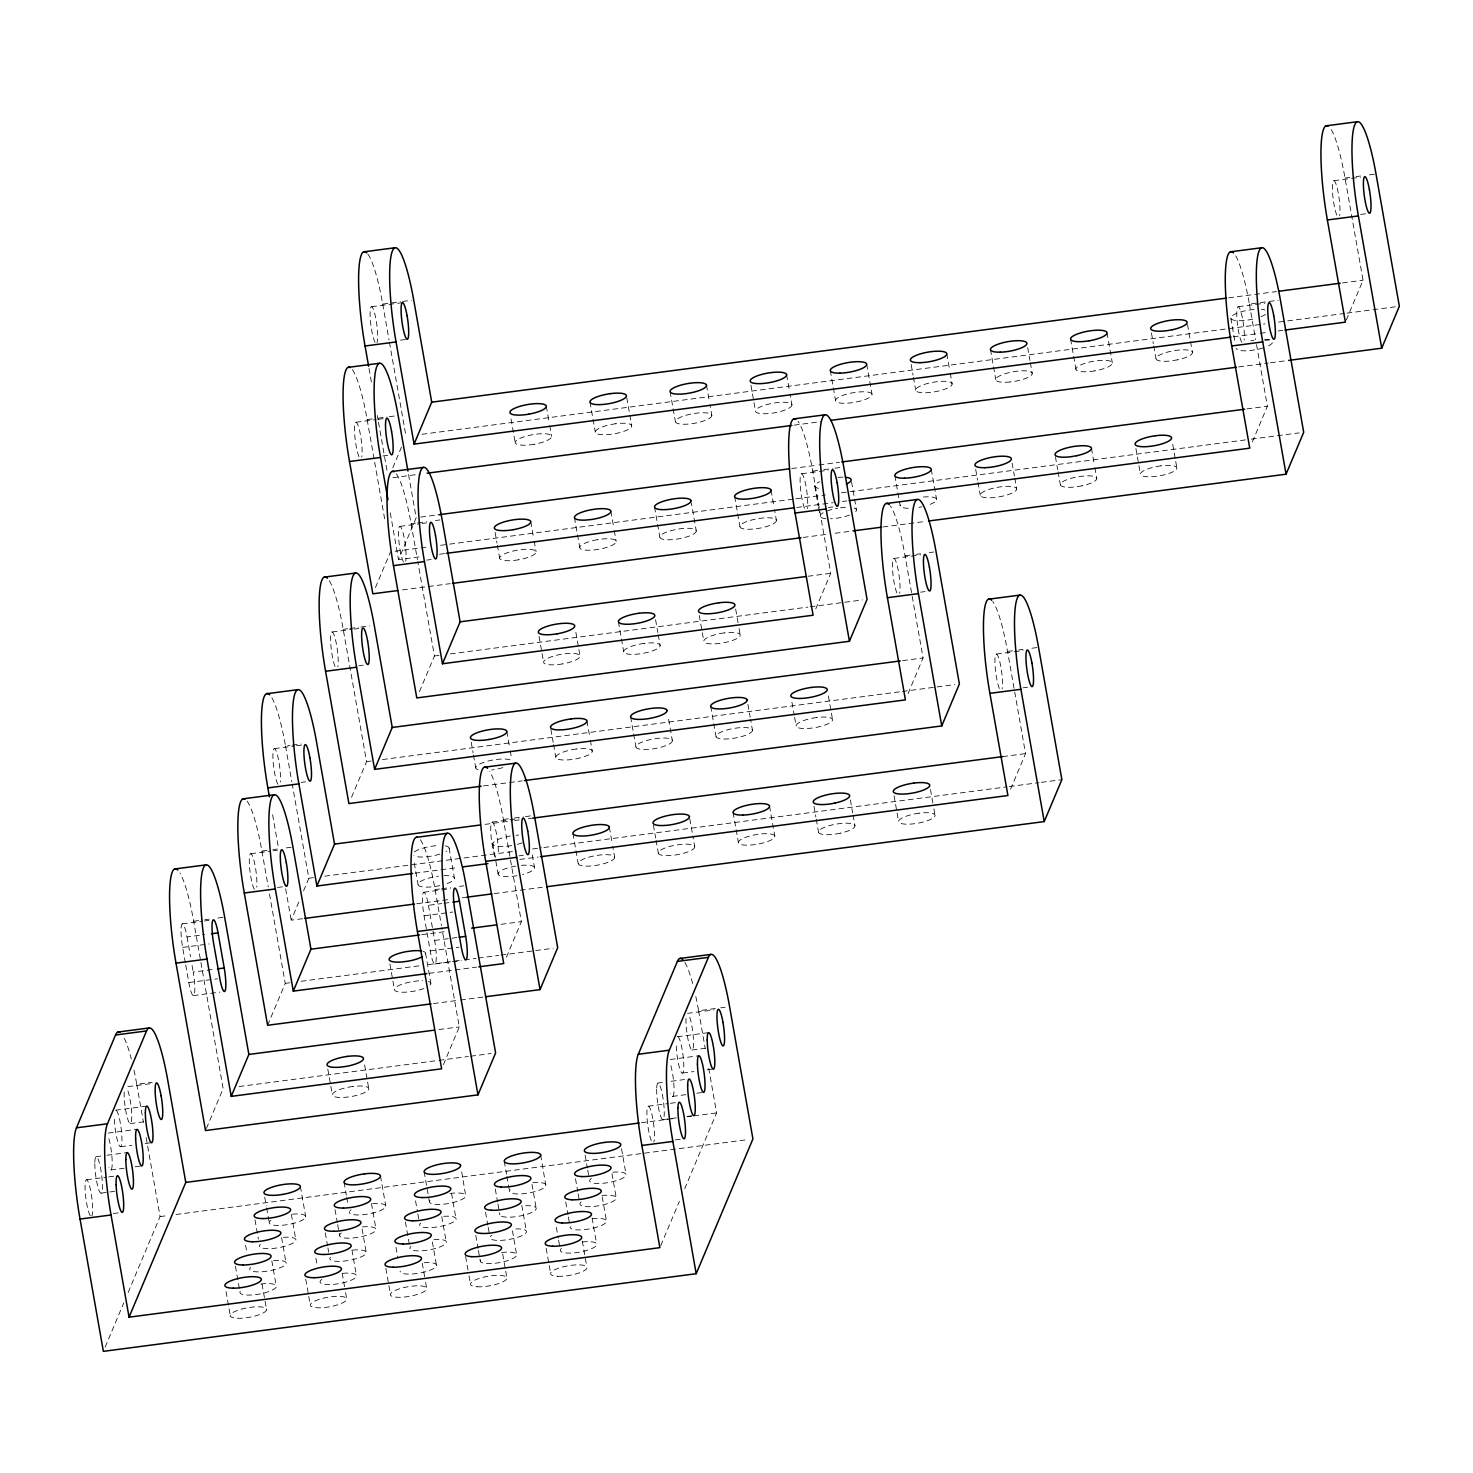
<?xml version="1.0" encoding="UTF-8"?>
<svg xmlns="http://www.w3.org/2000/svg" width="1473" height="1473" viewBox="0 0 1473 1473"><rect width="100%" height="100%" fill="white"/><g stroke="black" fill="none" stroke-linecap="round" stroke-linejoin="round"><path stroke-width="0.75" stroke-dasharray="5 3.75" d="M461.712 1171.919L465.763 1196.352A18.486 4.842 -10 0 1 439.985 1204.454L437.499 1204.472A18.486 4.842 -10 0 1 429.582 1201.103L429.987 1200.513M540.683 1154.961L545.857 1185.875A18.486 4.842 -10 0 1 522.768 1193.793L520.079 1193.959A18.486 4.842 -10 0 1 510.247 1189.761M614.646 857.249L614.517 858.041A18.486 4.842 -10 0 1 588.74 866.124L586.254 866.161A18.486 4.842 -10 0 1 578.355 862.773L578.907 861.926A18.486 4.842 -10 0 1 606.618 854.671L608.846 854.782A18.486 4.842 -10 0 1 614.646 857.249L612.75 846.496M711.827 415.349L711.698 416.141A18.486 4.842 -10 0 1 685.921 424.224L683.435 424.242A18.486 4.842 -10 0 1 675.536 420.873L676.089 420.026A18.486 4.842 -10 0 1 703.799 412.753L706.027 412.863A18.486 4.842 -10 0 1 711.827 415.349L709.931 404.596M696.269 530.851L696.158 531.643A18.486 4.842 -10 0 1 670.381 539.726L667.895 539.762A18.486 4.842 -10 0 1 659.978 536.393L660.548 535.546A18.486 4.842 -10 0 1 688.241 528.273L690.487 528.384A18.486 4.842 -10 0 1 696.269 530.851L691.353 502.901M672.351 740.624L672.24 741.416A18.486 4.842 -10 0 1 646.463 749.499L643.977 749.518A18.486 4.842 -10 0 1 636.06 746.148L636.631 745.301A18.486 4.842 -10 0 1 664.323 738.028L666.569 738.139A18.486 4.842 -10 0 1 672.351 740.624L668.19 716.964M694.74 846.754L694.63 847.546A18.486 4.842 -10 0 1 671.522 855.463L668.852 855.629A18.486 4.842 -10 0 1 658.67 851.873A18.486 4.842 -10 0 1 675.886 845.115L678.74 844.673A18.486 4.842 -10 0 1 694.74 846.754L692.844 836.001M791.922 404.854L791.793 405.646A18.486 4.842 -10 0 1 768.703 413.563L766.034 413.729A18.486 4.842 -10 0 1 755.852 409.954A18.486 4.842 -10 0 1 773.067 403.215L775.921 402.773A18.486 4.842 -10 0 1 791.922 404.854L790.025 394.101M776.381 520.374L776.253 521.166A18.486 4.842 -10 0 1 753.163 529.083L750.475 529.249A18.486 4.842 -10 0 1 740.311 525.474A18.486 4.842 -10 0 1 757.509 518.717L760.381 518.293A18.486 4.842 -10 0 1 776.381 520.374L774.485 509.621M752.445 730.129L752.335 730.921A18.486 4.842 -10 0 1 729.245 738.838L726.557 739.004A18.486 4.842 -10 0 1 716.394 735.248A18.486 4.842 -10 0 1 733.591 728.491L736.445 728.049A18.486 4.842 -10 0 1 752.445 730.129L750.549 719.376M392.794 467.806L401.613 446.835M375.468 587.506L390.474 551.878M419.013 556.941L398.52 559.63L416.178 517.704L408.334 473.275M105.135 1347.132L123.75 1302.905M128.169 1292.392L160.078 1216.588L145.845 1135.867M302.609 918.692L291.194 920.183L299.129 901.329M303.548 890.852L308.833 878.258L292.243 784.096M206.404 1128.447L223.16 1088.621L193.644 921.214A73.926 11.894 82.5 0 0 179.982 873.01M351.55 797.28L366.556 761.633L343.227 629.358A73.926 11.894 82.5 0 0 328.442 579.46M267.607 1025.282L285.246 983.356L268.638 889.195M419.437 691.629L434.425 656.001L417.816 561.821M443.41 1064.629L459.3 1026.884L441.826 927.861M506.381 957.266L521.368 921.638L503.361 819.467A73.926 11.894 82.5 0 0 489.699 771.263M815.747 608.92L830.754 573.292L812.728 471.121A73.926 11.894 82.5 0 0 797.961 421.223M660.769 1245.55L679.384 1201.342M684.706 1188.693L716.596 1112.907L708.384 1066.249M908.068 693.58L923.074 657.952L905.048 555.781A73.926 11.894 82.5 0 0 890.281 505.883M1010.552 789.233L1025.558 753.605L1007.55 651.434A73.926 11.894 82.5 0 0 992.765 601.536M1252.381 441.863L1267.388 406.235L1256.027 341.81M1346.267 320.046L1363.041 280.22L1345.015 178.049A73.926 11.894 82.5 0 0 1330.248 128.151M1254.131 340.189L1253.652 340.263A18.486 4.842 -10 0 0 1250.816 340.815M491.743 769.992L494.118 769.643M367.919 254.185A73.926 11.894 82.5 0 1 382.704 304.082L400.417 301.762M402.626 301.468L411.483 300.308M1345.015 178.049L1353.871 176.889M1356.099 176.594L1360.518 176.023M1369.374 174.864L1376.021 173.998M371.601 306.715L402.608 302.646M1333.93 180.7L1349.434 178.656M1351.643 178.362L1360.518 177.202M400.49 340.171L407.137 339.306M1360.61 214.432L1367.257 213.567M1228.685 297.822L1276.502 291.562M1342.547 282.908L1363.041 280.22M352.378 369.705A73.926 11.894 82.5 0 1 367.145 419.584L376.002 418.424M378.23 418.148L387.086 416.988M389.295 416.693L398.152 415.533M1235.718 255.86A73.926 11.894 82.5 0 1 1249.38 304.064L1258.237 302.904M1260.446 302.609L1278.159 300.289M356.061 422.235L376.002 419.621M378.211 419.326L387.068 418.166M1238.277 306.697L1264.865 303.217M421.978 434.277L1264.939 323.876M1278.601 322.09L1285.432 321.188M1287.715 320.893L1344.665 313.436M1346.948 313.141L1399.35 306.274M1233.324 336.82L1258.089 333.579M1260.317 333.285L1267.038 332.401M1278.233 330.946L1282.707 330.357M382.741 455.986L391.597 454.826M1264.957 340.447L1269.395 339.858M392.941 477.694L420.284 474.103M794.168 425.145L821.529 421.554M1238.719 366.924L1268.253 363.058M1270.536 362.763L1286.408 360.682M420.726 517.097L438.936 514.721M791.701 468.524L816.742 465.247M819.025 464.952L839.5 462.264M1246.913 408.905L1267.388 406.235M396.329 473.809A73.926 11.894 82.5 0 1 411.096 523.707L415.533 523.136M417.743 522.841L426.599 521.681M435.456 520.521L439.893 519.951M812.728 471.121L821.584 469.961M823.812 469.666L832.668 468.506M834.878 468.211L843.734 467.051M400.012 526.358L419.952 523.744M422.162 523.449L426.599 522.878M801.643 473.754L817.147 471.728M819.356 471.434L828.231 470.274M395.022 551.27L429.195 546.796M440.574 545.305L447.405 544.421M449.688 544.126L793.579 499.089M795.843 498.795L825.451 494.91M841.396 492.829L1249.049 439.433M1251.332 439.138L1299.149 432.878M439.488 554.253L446.319 553.369M796.819 507.467L833.239 502.698M842.335 501.501L846.901 500.912M426.691 560.108L431.129 559.519M828.323 507.504L832.742 506.915M402.442 589.918L450.259 583.658M803.245 537.424L826.022 534.441M835.136 533.263L853.364 530.869M882.953 526.984L926.222 521.332M343.227 629.358L347.665 628.768M349.874 628.492L358.731 627.332M360.94 627.038L369.797 625.878M905.048 555.781L913.923 554.621M916.132 554.327L920.551 553.756M929.408 552.596L933.845 552.007M332.143 631.991L352.065 629.376M354.293 629.1L358.712 628.511M893.964 558.414L920.551 554.934M808.014 576.256L830.754 573.292M358.823 665.741L363.242 665.152M434.425 656.001L438.972 655.393M450.37 653.902L807.867 607.097M810.132 606.784L862.515 599.934M920.643 592.164L925.081 591.594M902.562 660.641L923.074 657.952M271.861 697.779A73.926 11.894 82.5 0 1 285.523 745.982L289.942 745.412M292.151 745.117L301.026 743.957M1007.55 651.434L1016.407 650.274M1018.616 649.98L1023.054 649.39M1031.91 648.23L1038.557 647.365M274.42 748.615L294.361 746.019M296.57 745.725L305.427 744.565M996.448 654.067L1011.951 652.042M1014.179 651.747L1023.035 650.587M366.556 761.633L371.104 761.044M382.52 759.552L900.095 691.758M902.378 691.463L954.817 684.595M301.1 782.366L305.537 781.795M1023.127 687.817L1027.565 687.228M483.439 785.938L522.197 780.874M247.151 801.183A73.926 11.894 82.5 0 1 261.918 851.081L270.774 849.921M273.002 849.626L277.421 849.056M286.278 847.896L292.924 847.03M503.361 819.467L512.217 818.307M514.427 818.012L523.283 816.852M525.511 816.558L534.368 815.398M250.833 853.714L270.774 851.118M272.984 850.823L277.403 850.234M492.277 822.1L507.78 820.074M509.989 819.78L518.846 818.62M485.059 824.383L512.42 820.792M514.703 820.498L519.269 819.909M528.384 818.712L532.95 818.104M1002.745 756.588L1025.558 753.605M308.833 878.258L313.399 877.669M324.815 876.177L461.73 858.243M464.013 857.949L516.489 851.081M532.471 848.982L541.604 847.785M543.887 847.491L1007.109 786.821M1009.392 786.527L1039.054 782.642M1041.337 782.347L1061.867 779.659M277.513 887.464L286.37 886.304M518.938 855.85L523.375 855.279M414.963 873.176L458.287 867.505M519.859 859.44L538.105 857.047M193.644 921.214L202.501 920.054M204.729 919.76L209.148 919.17M218.004 918.01L224.651 917.145M420.302 839.702A73.926 11.894 82.5 0 1 435.087 889.582L439.506 889.011M441.734 888.716L450.591 887.556M459.447 886.396L463.866 885.825M182.413 923.847L202.335 921.233M204.544 920.956L208.982 920.367M423.837 892.233L439.341 890.208M441.55 889.913L450.407 888.753M416.693 903.759L450.922 899.266M462.338 897.775L466.904 897.186M494.284 893.595L542.211 887.317M185.322 962.771L182.615 947.415A18.486 2.983 82.5 0 1 181.731 924.602A18.486 2.983 82.5 0 1 187.034 936.938L204.747 934.6M428.459 905.306L434.664 940.437A18.486 2.983 82.5 0 1 435.548 963.25A18.486 2.983 82.5 0 1 430.245 950.914L424.058 915.801A18.486 2.983 82.5 0 1 423.156 892.988A18.486 2.983 82.5 0 1 428.459 905.306L441.753 903.575M443.962 903.28L450.609 902.415M182.615 947.415L209.203 943.935M424.058 915.801L452.837 912.026M421.812 934.674L444.441 931.709M501.004 924.308L521.368 921.638M185.708 964.981L188.82 982.546A18.486 2.983 82.5 0 0 194.123 994.864A18.486 2.983 82.5 0 0 193.221 972.051L215.371 969.16M434.664 940.437L456.814 937.546M188.82 982.546L217.599 978.772M430.245 950.914L459.042 947.157M285.246 983.356L289.794 982.767M301.136 981.276L419.197 965.828M428.275 964.631L462.338 960.175M464.603 959.88L475.963 958.389M478.228 958.094L498.666 955.425M500.93 955.112L553.148 948.281M193.276 995.619L219.864 992.139M434.719 964.005L450.222 961.979M452.432 961.685L461.288 960.525M429.048 973.34L476.571 967.117M433.338 1003.592L458.306 1000.314M460.57 1000.02L483.273 997.037M438.936 1029.553L459.3 1026.884M133.988 1070.135A73.926 11.894 82.5 0 1 136.75 1084.294L152.253 1082.25M695.808 996.577A73.926 11.894 82.5 0 1 698.589 1010.717L718.511 1008.103M720.739 1007.827L725.158 1007.237M127.893 1086.651L152.253 1083.465M687.504 1013.369L714.074 1009.889M239.068 1086.54L436.579 1060.67M438.844 1060.376L468.359 1056.509M470.642 1056.215L491.061 1053.526M115.575 1110.219L146.582 1106.149M677.23 1036.771L708.237 1032.702M130.195 1123.586L143.489 1121.855M692.034 1050.01L705.309 1048.279M108.266 1133.068L137.063 1129.294M670.233 1059.51L699.031 1055.736M120.749 1146.73L131.815 1145.294M145.109 1143.545L151.756 1142.68M682.754 1073.025L693.82 1071.571M707.114 1069.84L713.761 1068.956M95.948 1156.692L104.804 1155.532M107.013 1155.237L126.954 1152.641M657.934 1083.023L662.353 1082.452M671.209 1081.292L684.503 1079.543M110.751 1170.004L124.027 1168.273M135.111 1166.819L141.758 1165.953M672.443 1096.428L685.718 1094.678M696.803 1093.224L703.45 1092.358M86.576 1179.763L106.498 1177.166M108.726 1176.872L117.582 1175.712M648.267 1106.205L668.208 1103.59M670.418 1103.295L679.274 1102.135M101.306 1193.093L114.599 1191.344M662.997 1119.609L676.273 1117.86M687.357 1116.405L694.004 1115.54M641.418 1122.739L675.591 1118.265M686.989 1116.773L691.537 1116.184M693.82 1115.89L716.596 1112.907M113.292 1213.531L122.149 1212.371M675.26 1139.955L684.116 1138.776M160.078 1216.588L166.928 1215.685M176.042 1214.489L748.358 1139.55M1254.002 309.422L1248.349 310.159A18.486 4.842 -10 0 0 1230.912 317.339A18.486 4.842 -10 0 0 1243.985 320.506L1249.656 319.77A18.486 4.842 -10 0 0 1255.235 318.555M1249.38 304.064L1255.64 339.6M1230.784 318.131L1234.963 341.791M1187.496 324.447L1190.147 339.508M1190.515 341.644L1192.412 352.397M1172.692 444.257L1176.872 467.917M1151.444 332.916L1153.341 343.669M1153.727 345.824L1155.992 358.731M1135.904 448.436L1140.452 474.232M1107.015 332.788L1112.318 362.892M1091.456 448.308L1094.494 465.505M1094.881 467.659L1096.777 478.412M1070.595 339.103L1075.898 369.207M1055.423 456.777L1057.706 469.666M1058.074 471.82L1060.357 484.727M1027.675 347.573L1029.94 360.48M1030.327 362.634L1032.223 373.387M1012.117 463.093L1014.4 476M1014.768 478.154L1016.665 488.907A18.486 4.842 -10 0 1 989.93 497.8A18.486 4.842 -10 0 1 988.788 489.478A18.486 4.842 -10 0 1 1016.665 488.907M990.5 349.598L993.152 364.641M993.52 366.795L995.803 379.703M975.697 469.408L977.593 480.161M977.98 482.315L980.263 495.223M946.808 353.759L949.846 370.975M950.232 373.129L952.129 383.882A18.486 4.842 -10 0 1 925.375 392.775A18.486 4.842 -10 0 1 924.252 384.453A18.486 4.842 -10 0 1 952.129 383.882M931.267 469.279L936.57 499.384M911.161 364.383L913.039 375.136M913.426 377.291L915.709 390.198M894.848 475.595L897.499 490.656M897.886 492.811L900.15 505.699M866.713 364.254L872.016 394.359A18.486 4.842 -10 0 1 845.281 403.271A18.486 4.842 -10 0 1 844.139 394.948A18.486 4.842 -10 0 1 872.016 394.359M930.494 789.491L933.514 806.688M933.9 808.843L935.042 815.287M851.541 481.91L854.193 496.972M854.579 499.126L856.476 509.879M830.293 370.57L832.945 385.631M833.331 387.786L835.596 400.674M894.074 795.807L896.726 810.85M897.112 813.004L898.622 821.603M814.753 486.09L818.159 505.442M818.546 507.596L820.056 516.194M786.619 374.75L789.657 391.947M850.381 799.968L852.664 812.875M853.051 815.029L854.948 825.782M828.378 695.974L831.03 711.036M831.416 713.19L832.558 719.634M771.06 490.251L774.098 507.467M750.954 385.355L755.502 411.17M813.98 806.283L815.876 817.036M816.245 819.191L818.528 832.098M791.958 702.308L794.242 715.197M794.61 717.351L796.138 725.968M734.64 496.585L737.31 511.628M737.678 513.782L739.962 526.69M706.524 385.226L709.544 402.442M735.671 609.178L738.71 626.375M739.096 628.529L740.238 634.973M769.532 806.154L774.835 836.277A18.486 4.842 -10 0 1 748.1 845.171A18.486 4.842 -10 0 1 746.958 836.848A18.486 4.842 -10 0 1 774.835 836.277M747.897 704.315L750.18 717.222M670.105 391.542L672.756 406.603M673.124 408.757L675.407 421.665M699.27 615.493L701.921 630.536M702.29 632.69L703.818 641.289M733.112 812.488L735.764 827.531M736.15 829.686L738.415 842.593M710.722 706.34L713.374 721.402M713.761 723.538L716.044 736.445M654.546 507.062L657.197 522.123M657.584 524.278L659.867 537.185M626.798 397.876L631.733 425.826M655.577 619.654L657.86 632.561M658.228 634.716L660.125 645.469M689.806 818.804L692.476 833.865M610.872 511.241L613.91 528.439M614.278 530.593L616.174 541.346M698.589 1010.717L705.236 1048.481M589.992 402.037L592.662 417.098M593.03 419.253L595.313 432.16M618.402 621.68L621.054 636.741M621.44 638.877L623.705 651.784M653.386 825.119L655.669 838.027M656.056 840.181L658.321 853.088M630.628 716.835L633.28 731.878M633.666 734.033L635.931 746.94M574.452 517.557L579.754 547.661M546.317 406.217L549.355 423.414M549.724 425.568L551.62 436.321M575.869 632.304L580.031 655.964M609.343 827.145L612.363 844.342M586.954 720.997L589.973 738.212M590.36 740.348L592.256 751.101M530.777 521.718L533.797 538.934M534.183 541.088L536.08 551.841M511.039 418.976L515.2 442.637M539.063 636.465L541.714 651.526M542.101 653.681L543.611 662.279M572.923 833.46L575.575 848.522M575.943 850.658L578.226 863.565M550.902 729.466L553.185 742.374M553.553 744.528L555.837 757.435M621.532 1148.774L626.08 1174.589M611.995 1173.686L616.156 1197.346M495.112 532.342L497.009 543.095M497.377 545.249L499.66 558.157M602.218 1196.905L606.397 1220.546M532.269 854.837L534.552 867.744A18.486 4.842 -10 0 1 522.584 874.502M585.112 1155.108L587.396 1167.997M587.764 1170.151L588.905 1176.614M506.841 731.492L509.879 748.689M510.266 750.843L511.775 759.442M592.072 1217.95L596.62 1243.764M575.501 1178.768L577.766 1191.657M578.153 1193.811L579.294 1200.274M582.314 1241.168L586.862 1266.964M565.724 1201.968L568.007 1214.875M568.375 1217.029L569.517 1223.474M492.811 843.955L498.132 874.06M471.194 742.116L473.091 752.869M473.459 755.005L475.742 767.912M556.334 1227.322L558.23 1238.075M558.617 1240.229L559.758 1246.692M382.704 304.082L389.019 339.95M389.424 342.196L406.014 436.358M546.188 1248.386L548.84 1263.447M549.226 1265.602L550.736 1274.2M531.992 1184.384L536.154 1208.044M411.096 523.707L417.43 559.593M521.829 1205.43L526.395 1231.244M369.005 368.416L371.767 384.122M377.309 415.496L378.101 419.989M378.487 422.235L387.196 471.563M390.308 512.991L398.52 559.63M449.136 848.117L454.439 878.221A18.486 4.842 -10 0 1 445.085 884.242M504.263 1161.295L506.528 1174.184M506.915 1176.338L509.566 1191.399M512.457 1230.802L516.618 1254.462M367.145 419.584L374.271 459.944M374.658 462.191L384.932 520.485M495.315 1189.042L497.579 1201.95M497.966 1204.104L499.863 1214.857M502.68 1254.002L505.331 1269.063M505.718 1271.217L506.859 1277.662M435.087 889.582L441.44 925.596M485.538 1212.261L487.821 1225.168M488.189 1227.304L489.331 1233.766M414.244 863.049L418.037 884.555M475.779 1235.46L478.044 1248.368M478.43 1250.522L480.327 1261.275M425.55 953.215L430.853 983.32M465.615 1256.524L468.653 1273.722M469.04 1275.876L470.55 1284.474M451.548 1193.461L456.096 1219.276M441.771 1216.68L446.319 1242.494M389.885 963.839L394.433 989.653M424.15 1171.772L429.472 1201.894M432.381 1242.034L436.56 1265.694M415.552 1200.937L417.448 1211.69M417.835 1213.844L418.976 1220.288M422.235 1263.098L425.274 1280.295M425.642 1282.449L426.783 1288.912A18.486 4.842 -10 0 1 398.483 1297.308A18.486 4.842 -10 0 1 400.546 1288.47A18.486 4.842 -10 0 1 426.783 1288.912M405.406 1222.001L409.954 1247.797M364.604 1064.924L368.766 1088.584M396.016 1247.355L397.913 1258.108M380.476 1175.951L385.779 1206.056M385.871 1268.419L388.522 1283.462M388.909 1285.616L390.419 1294.215M371.472 1203.607L376.038 1229.421M285.523 745.982L291.838 781.85M362.082 1228.979L366.261 1252.621M327.798 1069.085L330.468 1084.146M330.836 1086.301L332.364 1094.899M344.056 1182.267L346.339 1195.174M346.707 1197.328L347.849 1203.772M351.937 1250.025L356.484 1275.839M272.615 814.808L278.158 846.202M285.652 888.808L291.194 920.183M335.034 1209.628L337.317 1222.535M337.685 1224.671L339.582 1235.424M342.178 1273.243L345.216 1290.44M345.584 1292.594L346.726 1299.039A18.486 4.842 -10 0 1 319.457 1307.803A18.486 4.842 -10 0 1 319.328 1299.315A18.486 4.842 -10 0 1 346.726 1299.039M261.918 851.081L268.252 886.949M325.275 1232.827L327.54 1245.735M327.927 1247.889L328.682 1252.197M315.885 1258.2L317.026 1264.644M300.382 1186.446L305.684 1216.551M305.74 1279.245L308.391 1294.307M308.759 1296.461L310.287 1305.06M291.359 1214.396L295.907 1240.211M281.582 1237.615L286.13 1263.429M264.717 1197.052L266.245 1205.669M266.613 1207.805L267.755 1214.268M268.123 1216.422L269.264 1222.866M271.824 1260.814L276.372 1286.629M254.976 1219.81L258.383 1239.161M262.047 1284.033L266.595 1309.828A18.486 4.842 -10 0 1 238.423 1318.28A18.486 4.842 -10 0 1 240.191 1309.497A18.486 4.842 -10 0 1 266.595 1309.828M245.586 1245.164L246.709 1251.627M187.034 936.938L190.514 956.695M192.061 965.478L193.221 972.051M235.422 1266.228L239.989 1292.042M226.05 1291.582L230.211 1315.242M136.75 1084.294L143.47 1122.408M804.534 508.203A18.486 2.983 82.5 0 1 801.699 497.322L801.238 494.505A18.486 2.983 82.5 0 1 800.815 474.509A18.486 2.983 82.5 0 1 805.602 484.157L806.118 486.845A18.486 2.983 82.5 0 1 807.314 508.608M403.492 561.968A18.486 2.983 82.5 0 1 400.067 549.908L399.625 547.109A18.486 2.983 82.5 0 1 399.183 527.113A18.486 2.983 82.5 0 1 403.97 536.743L404.486 539.431A18.486 2.983 82.5 0 1 405.683 561.195M372.577 1203.68A18.486 4.842 -10 0 1 385.429 1207.271A18.486 4.842 -10 0 1 365.378 1214.452L362.561 1214.765A18.486 4.842 -10 0 1 349.488 1211.579M350.058 1210.732A18.486 4.842 -10 0 1 351.053 1209.849M449.891 1193.48A18.486 4.842 -10 0 1 457.845 1192.983L460.092 1193.093A18.486 4.842 -10 0 1 465.891 1195.56M292.483 1214.157A18.486 4.842 -10 0 1 305.574 1217.342A18.486 4.842 -10 0 1 288.137 1224.505L285.265 1224.947A18.486 4.842 -10 0 1 270.958 1220.344M532.784 1182.69A18.486 4.842 -10 0 1 545.986 1185.084M612.878 1172.195A18.486 4.842 -10 0 1 625.73 1175.804A18.486 4.842 -10 0 1 605.661 1182.985L602.862 1183.298A18.486 4.842 -10 0 1 591.354 1178.382M124.174 1091.99A18.486 2.983 82.5 0 0 125.279 1107.696L125.721 1110.513A18.486 2.983 82.5 0 0 131.023 1122.831A18.486 2.983 82.5 0 0 130.14 1100.018L129.624 1097.348A18.486 2.983 82.5 0 0 126.733 1087.976M684.927 962.513A73.926 11.894 82.5 0 1 693.175 985.437M685.995 1018.414A18.486 2.983 82.5 0 0 687.099 1034.12L687.56 1036.937A18.486 2.983 82.5 0 0 692.862 1049.255A18.486 2.983 82.5 0 0 691.96 1026.442L691.463 1023.772A18.486 2.983 82.5 0 0 688.554 1014.4M124.248 1038.207A73.926 11.894 82.5 0 1 131.336 1058.995M678.003 1036.679A18.486 2.983 82.5 0 1 683.527 1060.1A18.486 2.983 82.5 0 1 680.747 1071.313A18.486 2.983 82.5 0 1 676.199 1044.007M670.859 1065.697A18.486 2.983 82.5 0 1 674.026 1089.873A18.486 2.983 82.5 0 1 670.583 1093.574M651.324 1140.654A18.486 2.983 82.5 0 1 646.905 1111.931A18.486 2.983 82.5 0 1 652.023 1114.914A18.486 2.983 82.5 0 1 653.791 1142.091M116.385 1110.439A18.486 2.983 82.5 0 1 121.78 1134.781A18.486 2.983 82.5 0 1 118.687 1144.318A18.486 2.983 82.5 0 1 114.36 1116.663M108.855 1138.684A18.486 2.983 82.5 0 1 112.206 1162.786A18.486 2.983 82.5 0 1 108.928 1167.592M90.295 1215.722A18.486 2.983 82.5 0 1 85.066 1187.348A18.486 2.983 82.5 0 1 90.037 1187.827A18.486 2.983 82.5 0 1 91.86 1215.869M601.997 1195.524A18.486 4.842 -10 0 1 615.64 1199.409A18.486 4.842 -10 0 1 592.164 1206.571A18.486 4.842 -10 0 1 581.264 1201.858M525.677 1205.724A18.486 4.842 -10 0 1 535.141 1210.309A18.486 4.842 -10 0 1 513.322 1216.974A18.486 4.842 -10 0 1 500.065 1213.549M443.76 1216.33A18.486 4.842 -10 0 1 455.157 1220.694A18.486 4.842 -10 0 1 432.049 1227.543A18.486 4.842 -10 0 1 420.652 1223.179M362.45 1226.917A18.486 4.842 -10 0 1 374.952 1231.281A18.486 4.842 -10 0 1 350.169 1238.149A18.486 4.842 -10 0 1 341.994 1232.57M283.405 1237.32A18.486 4.842 -10 0 1 295.023 1241.61A18.486 4.842 -10 0 1 272.008 1248.515A18.486 4.842 -10 0 1 260.408 1244.206M273.647 1260.52A18.486 4.842 -10 0 1 285.246 1264.828A18.486 4.842 -10 0 1 262.249 1271.733A18.486 4.842 -10 0 1 250.631 1267.424M352.691 1250.117A18.486 4.842 -10 0 1 365.654 1254.002A18.486 4.842 -10 0 1 343.393 1261.146A18.486 4.842 -10 0 1 330.431 1257.261M515.918 1228.942A18.486 4.842 -10 0 1 524.756 1234.024A18.486 4.842 -10 0 1 500.562 1240.376A18.486 4.842 -10 0 1 491.706 1235.295M592.238 1218.723A18.486 4.842 -10 0 1 606.25 1222.148A18.486 4.842 -10 0 1 585.481 1229.495A18.486 4.842 -10 0 1 570.272 1226.493M582.461 1241.942A18.486 4.842 -10 0 1 596.105 1245.827A18.486 4.842 -10 0 1 572.629 1252.989A18.486 4.842 -10 0 1 561.71 1248.257M501.612 1252.51A18.486 4.842 -10 0 1 516.415 1255.769A18.486 4.842 -10 0 1 495.333 1263.226A18.486 4.842 -10 0 1 480.529 1259.967M342.914 1273.335A18.486 4.842 -10 0 1 355.416 1277.699A18.486 4.842 -10 0 1 330.633 1284.548A18.486 4.842 -10 0 1 322.458 1278.987M260.776 1284.033A18.486 4.842 -10 0 1 276.022 1287.384A18.486 4.842 -10 0 1 253.485 1294.859A18.486 4.842 -10 0 1 240.872 1290.624M433.983 1239.53A18.486 4.842 -10 0 1 445.398 1243.893A18.486 4.842 -10 0 1 422.291 1250.761A18.486 4.842 -10 0 1 410.875 1246.397M424.224 1262.748A18.486 4.842 -10 0 1 436.063 1266.614A18.486 4.842 -10 0 1 415.607 1273.666A18.486 4.842 -10 0 1 400.196 1271.015M502.79 767.599A18.486 4.842 -10 0 1 494.597 769.569M478.025 769.753A18.486 4.842 -10 0 1 478.835 764.487A18.486 4.842 -10 0 1 496.162 759.516L498.96 759.221A18.486 4.842 -10 0 1 511.057 760.271M335.034 666.44A18.486 2.983 82.5 0 1 332.198 655.559L331.738 652.742A18.486 2.983 82.5 0 1 331.315 632.746A18.486 2.983 82.5 0 1 336.102 642.394L336.617 645.082A18.486 2.983 82.5 0 1 337.814 666.846M896.854 592.864A18.486 2.983 82.5 0 1 894.019 581.982L893.577 579.165A18.486 2.983 82.5 0 1 893.135 559.169A18.486 2.983 82.5 0 1 897.922 568.817L898.438 571.506A18.486 2.983 82.5 0 1 899.635 593.269M495.167 856.549A18.486 2.983 82.5 0 1 492.332 845.668L491.872 842.851A18.486 2.983 82.5 0 1 491.43 822.855A18.486 2.983 82.5 0 1 496.235 832.503L496.732 835.191A18.486 2.983 82.5 0 1 498.169 855.518M428.569 981.497A18.486 4.842 -10 0 1 429.159 985.86M423.874 988.512A18.486 4.842 -10 0 1 413.287 991.292L407.634 992.029A18.486 4.842 -10 0 1 394.561 988.862A18.486 4.842 -10 0 1 411.998 981.681L417.651 980.944A18.486 4.842 -10 0 1 422.825 980.742M254.313 889.342A18.486 2.983 82.5 0 1 250.889 877.282L250.428 874.465A18.486 2.983 82.5 0 1 250.005 854.487A18.486 2.983 82.5 0 1 254.792 864.117L255.308 866.805A18.486 2.983 82.5 0 1 256.725 887.133M423.267 951.374A18.486 4.842 -10 0 1 425.421 954.007M443.925 875.68A18.486 4.842 -10 0 1 454.439 878.221M439.727 885.641A18.486 4.842 -10 0 1 436.892 886.194L434.038 886.636A18.486 4.842 -10 0 1 418.148 883.763A18.486 4.842 -10 0 1 438.438 876.14M521.35 865.351A18.486 4.842 -10 0 1 534.552 867.744M516.986 875.699A18.486 4.842 -10 0 1 514.132 876.14L511.334 876.453A18.486 4.842 -10 0 1 498.242 873.268A18.486 4.842 -10 0 1 515.679 866.087M522.252 842.814A18.486 4.842 -10 0 1 517.281 844.379M511.683 845.594A18.486 4.842 -10 0 1 508.829 846.036L506.012 846.331A18.486 4.842 -10 0 1 492.939 843.164A18.486 4.842 -10 0 1 510.376 835.983M516.029 835.246A18.486 4.842 -10 0 1 518.717 835.081M445.269 845.889A18.486 4.842 -10 0 1 446.043 851.541M439.783 854.119A18.486 4.842 -10 0 1 431.571 856.089L428.717 856.513A18.486 4.842 -10 0 1 413.803 855.776M414.41 851.91A18.486 4.842 -10 0 1 433.136 846.036L435.934 845.723A18.486 4.842 -10 0 1 438.623 845.557M277.9 784.244A18.486 2.983 82.5 0 1 274.494 772.183L274.033 769.366A18.486 2.983 82.5 0 1 273.591 749.389A18.486 2.983 82.5 0 1 278.379 759.018L278.894 761.707A18.486 2.983 82.5 0 1 280.312 782.034M999.357 688.517A18.486 2.983 82.5 0 1 996.521 677.635L996.061 674.818A18.486 2.983 82.5 0 1 995.619 654.822A18.486 2.983 82.5 0 1 1000.406 664.47L1000.922 667.159A18.486 2.983 82.5 0 1 1002.119 688.922M1336.821 215.15A18.486 2.983 82.5 0 1 1333.986 204.25L1333.525 201.451A18.486 2.983 82.5 0 1 1333.102 181.455A18.486 2.983 82.5 0 1 1337.889 191.085L1338.405 193.773A18.486 2.983 82.5 0 1 1339.601 215.537M1265.51 314.338A18.486 4.842 -10 0 1 1260.225 316.99M1261.422 309.33A18.486 4.842 -10 0 1 1264.92 309.974M1272.396 342.712A18.486 4.842 -10 0 1 1267.645 346.247M1263.153 347.923A18.486 4.842 -10 0 1 1254.959 349.874L1249.307 350.629A18.486 4.842 -10 0 1 1236.105 348.236M1264.478 339.324A18.486 4.842 -10 0 1 1270.242 340.079M375.081 342.325A18.486 2.983 82.5 0 1 371.675 330.283L371.214 327.466A18.486 2.983 82.5 0 1 370.773 307.47A18.486 2.983 82.5 0 1 375.56 317.118L376.075 319.807A18.486 2.983 82.5 0 1 376.978 342.601M923.368 497.009A18.486 4.842 -10 0 1 936.239 498.684A18.486 4.842 -10 0 1 929.592 504.576M921.859 506.804A18.486 4.842 -10 0 1 919.023 507.356M908.197 508.295A18.486 4.842 -10 0 1 900.279 504.926M818.601 488.299A18.486 4.842 -10 0 1 819.614 481.763M837.971 477.381A18.486 4.842 -10 0 1 843.127 477.178M854.193 508.038A18.486 4.842 -10 0 1 854.782 512.401M849.498 515.071A18.486 4.842 -10 0 1 830.569 518.754M825.856 518.662A18.486 4.842 -10 0 1 823.149 512.77M827.034 511.002A18.486 4.842 -10 0 1 837.621 508.24M840.475 507.798A18.486 4.842 -10 0 1 845.944 507.32M358.952 456.685A18.486 2.983 82.5 0 1 356.116 445.803L355.656 442.986A18.486 2.983 82.5 0 1 355.232 422.99A18.486 2.983 82.5 0 1 360.02 432.639L360.535 435.308A18.486 2.983 82.5 0 1 361.732 457.09M1241.757 342.307A18.486 2.983 82.5 0 1 1238.351 330.265L1237.891 327.448A18.486 2.983 82.5 0 1 1237.449 307.452A18.486 2.983 82.5 0 1 1242.236 317.1L1242.752 319.788A18.486 2.983 82.5 0 1 1244.169 340.097M1177.7 359.817L1169.194 361.106A18.486 4.842 -10 0 1 1156.692 357.092A18.486 4.842 -10 0 1 1179.21 350.022L1181.898 349.856A18.486 4.842 -10 0 1 1192.301 353.189A18.486 4.842 -10 0 1 1177.7 359.817M597.32 539.707L594.484 540.26A18.486 4.842 -10 0 0 579.883 546.87A18.486 4.842 -10 0 0 590.286 550.221L595.755 549.742A18.486 4.842 -10 0 0 616.064 542.138A18.486 4.842 -10 0 0 600.174 539.265L597.32 539.707M1082.047 485.814L1076.358 486.808A18.486 4.842 -10 0 1 1060.468 483.936A18.486 4.842 -10 0 1 1080.777 476.331L1086.245 475.853A18.486 4.842 -10 0 1 1096.649 479.204A18.486 4.842 -10 0 1 1082.047 485.814M840.218 833.202L837.382 833.755A18.486 4.842 -10 0 1 818.638 831.306A18.486 4.842 -10 0 1 841.746 823.389L844.416 823.223A18.486 4.842 -10 0 1 854.819 826.574A18.486 4.842 -10 0 1 840.218 833.202M615.714 423.745L612.86 424.187A18.486 4.842 -10 0 0 595.423 431.368A18.486 4.842 -10 0 0 608.515 434.535L611.313 434.24A18.486 4.842 -10 0 0 631.604 426.618A18.486 4.842 -10 0 0 615.714 423.745M534.073 444.294L531.219 444.717A18.486 4.842 -10 0 1 515.329 441.845A18.486 4.842 -10 0 1 535.62 434.24L538.418 433.927A18.486 4.842 -10 0 1 551.51 437.113A18.486 4.842 -10 0 1 534.073 444.294M1094.752 370.865L1091.898 371.288A18.486 4.842 -10 0 1 1076.026 368.416A18.486 4.842 -10 0 1 1096.317 360.811L1099.116 360.517A18.486 4.842 -10 0 1 1112.189 363.684A18.486 4.842 -10 0 1 1094.752 370.865M518.514 559.795L515.66 560.237A18.486 4.842 -10 0 1 499.789 557.365A18.486 4.842 -10 0 1 520.079 549.76L522.878 549.447A18.486 4.842 -10 0 1 535.951 552.633A18.486 4.842 -10 0 1 518.514 559.795M1160.871 465.836L1158.017 466.278A18.486 4.842 -10 0 0 1140.581 473.441A18.486 4.842 -10 0 0 1153.654 476.626L1156.452 476.313A18.486 4.842 -10 0 0 1176.743 468.709A18.486 4.842 -10 0 0 1160.871 465.836M644.124 643.388L641.271 643.83A18.486 4.842 -10 0 0 623.834 650.992A18.486 4.842 -10 0 0 636.907 654.178L639.724 653.865A18.486 4.842 -10 0 0 660.014 646.26A18.486 4.842 -10 0 0 644.124 643.388M724.219 632.893L721.365 633.335A18.486 4.842 -10 0 0 703.928 640.516A18.486 4.842 -10 0 0 717.02 643.683L719.818 643.388A18.486 4.842 -10 0 0 740.109 635.765A18.486 4.842 -10 0 0 724.219 632.893M562.483 663.918L559.611 664.36A18.486 4.842 -10 0 1 543.74 661.487A18.486 4.842 -10 0 1 564.03 653.883L566.829 653.57A18.486 4.842 -10 0 1 579.902 656.755A18.486 4.842 -10 0 1 562.483 663.918M576.256 749.021L573.402 749.462A18.486 4.842 -10 0 0 555.965 756.643A18.486 4.842 -10 0 0 569.038 759.81L571.837 759.516A18.486 4.842 -10 0 0 592.128 751.893A18.486 4.842 -10 0 0 576.256 749.021M816.558 717.554L813.685 717.995A18.486 4.842 -10 0 0 796.249 725.176A18.486 4.842 -10 0 0 809.34 728.343L812.139 728.049A18.486 4.842 -10 0 0 832.429 720.426A18.486 4.842 -10 0 0 816.558 717.554M919.042 813.206L916.188 813.648A18.486 4.842 -10 0 0 898.751 820.829A18.486 4.842 -10 0 0 911.824 823.996L914.623 823.702A18.486 4.842 -10 0 0 934.913 816.079A18.486 4.842 -10 0 0 919.042 813.206M352.765 1086.503L349.911 1086.945A18.486 4.842 -10 0 0 332.475 1094.108A18.486 4.842 -10 0 0 345.566 1097.293L351.218 1096.556A18.486 4.842 -10 0 0 368.655 1089.376A18.486 4.842 -10 0 0 355.564 1086.19L352.765 1086.503M1010.11 381.949L1009.005 382.096A18.486 4.842 -10 0 1 1000.683 375.376A18.486 4.842 -10 0 1 1031.137 372.061A18.486 4.842 -10 0 1 1011.804 381.783L1010.11 381.949M656.663 1089.247A18.486 2.983 82.5 0 0 662.169 1119.296A18.486 2.983 82.5 0 0 662.537 1095.396A18.486 2.983 82.5 0 0 656.663 1089.247M94.824 1163.596A18.486 2.983 82.5 0 0 100.532 1193.038A18.486 2.983 82.5 0 0 100.532 1168.034A18.486 2.983 82.5 0 0 94.824 1163.596M477.013 1286.758A18.486 4.842 -10 0 0 506.657 1278.969A18.486 4.842 -10 0 0 482.444 1277.478A18.486 4.842 -10 0 0 477.013 1286.758M557.751 1276.299A18.486 4.842 -10 0 0 586.88 1268.253A18.486 4.842 -10 0 0 561.784 1267.203A18.486 4.842 -10 0 0 557.751 1276.299"/><path stroke-width="1.5" d="M115.538 1034.985L146.545 1030.934L107.474 1123.77A73.926 11.894 82.5 0 0 111.046 1214.986L129.053 1317.175L659.886 1247.649L641.86 1145.478A73.926 11.894 82.5 0 1 638.306 1054.263L677.377 961.427L708.384 957.358A73.926 11.894 82.5 0 1 729.595 1006.667L752.924 1138.942L696.195 1273.703L103.368 1351.349L80.039 1219.055A73.926 11.894 82.5 0 1 76.467 1127.821L115.538 1034.985A73.926 11.894 82.5 0 1 119.865 1032.315M414.079 444.109L431.718 402.184L413.71 300.013A73.926 11.894 82.5 0 0 392.499 250.723A73.926 11.894 82.5 0 0 396.053 341.939L414.079 444.109L1231.041 337.114M129.053 1317.175L185.782 1182.414L167.756 1080.225A73.926 11.894 82.5 0 0 146.545 1030.934M316.898 886.028L334.537 844.103L316.529 741.932A73.926 11.894 82.5 0 0 295.318 692.623A73.926 11.894 82.5 0 0 298.872 783.857L316.898 886.028L412.679 873.471M231.224 1096.372L248.863 1054.447L224.651 917.145A73.926 11.894 82.5 0 0 203.44 867.855A73.926 11.894 82.5 0 0 207.012 959.07L231.224 1096.372L441.642 1068.809L417.43 931.507A73.926 11.894 82.5 0 1 417.209 837.253M374.602 769.385L392.241 727.459L374.234 625.289A73.926 11.894 82.5 0 0 353.023 575.998A73.926 11.894 82.5 0 0 356.595 667.214L374.602 769.385L905.416 699.878L887.409 597.707A73.926 11.894 82.5 0 1 889.195 504.631M293.293 991.126L310.95 949.201L292.924 847.03A73.926 11.894 82.5 0 0 271.713 797.722A73.926 11.894 82.5 0 0 275.285 888.956L293.293 991.126L426.802 973.635M442.471 663.752L460.128 621.827L442.103 519.656A73.926 11.894 82.5 0 0 420.891 470.347A73.926 11.894 82.5 0 0 424.463 561.581L442.471 663.752L813.096 615.217L795.089 513.046A73.926 11.894 82.5 0 1 795.843 419.142M477.97 1094.862L495.609 1052.937L466.094 885.531A73.926 11.894 82.5 0 0 444.883 836.241A73.926 11.894 82.5 0 0 448.436 927.456L477.97 1094.862L205.52 1130.546L176.005 963.139A73.926 11.894 82.5 0 1 177.791 870.046M540.039 989.617L557.678 947.691L534.368 815.398A73.926 11.894 82.5 0 0 513.156 766.107A73.926 11.894 82.5 0 0 516.71 857.323L540.039 989.617L485.556 996.742M696.195 1273.703L672.866 1141.428A73.926 11.894 82.5 0 1 669.313 1050.194L708.384 957.358M849.424 641.271L867.063 599.345L843.734 467.051A73.926 11.894 82.5 0 0 822.523 417.761A73.926 11.894 82.5 0 0 826.095 508.977L849.424 641.271L416.785 697.926L393.457 565.632A73.926 11.894 82.5 0 1 394.212 471.747M941.744 725.931L959.383 684.006L936.055 551.712A73.926 11.894 82.5 0 0 914.843 502.422A73.926 11.894 82.5 0 0 918.416 593.637L941.744 725.931L524.48 780.561M1044.228 821.584L1061.867 779.659L1038.557 647.365A73.926 11.894 82.5 0 0 1017.346 598.075A73.926 11.894 82.5 0 0 1020.899 689.29L1044.228 821.584L546.778 886.728M1286.058 474.196L1303.697 432.27L1280.387 299.995A73.926 11.894 82.5 0 0 1259.176 250.705A73.926 11.894 82.5 0 0 1262.729 341.92L1286.058 474.196L928.506 521.019M1381.711 348.199L1399.35 306.274L1376.021 173.998A73.926 11.894 82.5 0 0 1354.81 124.689A73.926 11.894 82.5 0 0 1358.382 215.923L1381.711 348.199L1288.672 360.388M363.886 251.828L394.893 247.759M1326.216 125.813L1357.222 121.743M368.6 366.188L365.046 346.008L396.053 341.939M1284.953 330.062L1345.383 322.145L1327.376 219.974L1358.382 215.923M348.346 367.348L379.353 363.279M1230.563 251.809L1261.569 247.759M431.718 402.184L1226.42 298.117M1278.785 291.249L1340.264 283.203M397.876 590.526L372.835 593.803L349.506 461.509L380.513 457.459A73.926 11.894 82.5 0 1 376.941 366.243A73.926 11.894 82.5 0 1 398.152 415.533L407.947 471.065M849.166 500.617L1249.748 448.16L1231.723 345.989L1262.729 341.92M392.297 471.47L423.303 467.401M793.929 418.866L824.935 414.815M427.133 473.201L791.885 425.439M830.643 420.357L1236.436 367.219M438.936 514.721L789.436 468.819M841.783 461.97L1244.63 409.218M446.319 553.369L794.555 507.762M393.457 565.632L424.463 561.581M795.089 513.046L826.095 508.977M324.41 577.103L355.416 573.052M886.249 503.527L917.256 499.476M452.542 583.363L800.981 537.737M853.364 530.869L880.688 527.297M460.128 621.827L805.731 576.569M481.155 786.232L348.898 803.558L325.588 671.283L356.595 667.214M887.409 597.707L918.416 593.637M266.705 693.728L297.712 689.677M988.733 599.18L1019.739 595.129M392.241 727.459L900.279 660.935M269.449 796.875L267.865 787.908L298.872 783.857M540.388 856.752L1007.919 795.53L989.893 693.36L1020.899 689.29M243.119 798.826L274.125 794.776M484.543 767.212L515.55 763.161M334.537 844.103L480.493 824.972M532.95 818.104L1002.745 756.588M174.845 868.96L205.852 864.89M416.27 837.345L447.276 833.276M431.073 1003.886L267.607 1025.282L244.279 893.006L275.285 888.956M478.835 966.822L503.729 963.563L485.703 861.392L516.71 857.323M462.853 866.897L487.931 863.62M304.893 918.397L414.41 904.054M466.904 897.186L492 893.89M211.394 933.735L218.041 932.869L224.227 968A18.486 2.983 82.5 0 1 225.13 990.795A18.486 2.983 82.5 0 1 219.827 978.477L213.622 943.346A18.486 2.983 82.5 0 1 212.738 920.551A18.486 2.983 82.5 0 1 218.041 932.869M452.819 902.12L459.466 901.255L465.671 936.386A18.486 2.983 82.5 0 1 466.554 959.181A18.486 2.983 82.5 0 1 461.252 946.863L455.065 911.732A18.486 2.983 82.5 0 1 454.163 888.919A18.486 2.983 82.5 0 1 459.466 901.255M176.005 963.139L207.012 959.07M417.43 931.507L448.436 927.456M310.95 949.201L419.547 934.968M471.599 928.156L496.475 924.897M217.581 968.866L224.227 968M459.024 937.251L465.671 936.386M117.95 1032.039L148.957 1027.97M679.771 958.481L710.778 954.412M248.863 1054.447L434.406 1030.143M76.467 1127.821L107.474 1123.77M638.306 1054.263L669.313 1050.194M185.782 1182.414L639.135 1123.034M80.039 1219.055L111.046 1214.986M641.86 1145.478L672.866 1141.428M380.513 457.459L387.951 499.66M677.377 961.427A73.926 11.894 82.5 0 1 682.736 959.567M325.588 671.283A73.926 11.894 82.5 0 1 327.374 578.189M485.703 861.392A73.926 11.894 82.5 0 1 487.508 768.317M422.456 956.64A18.486 4.842 -10 0 1 407.984 961.188L402.332 961.924A18.486 4.842 -10 0 1 389.24 958.739A18.486 4.842 -10 0 1 406.677 951.576L412.348 950.822A18.486 4.842 -10 0 1 421.683 951.006M244.279 893.006A73.926 11.894 82.5 0 1 245.034 799.121M267.865 787.908A73.926 11.894 82.5 0 1 269.669 694.833M989.893 693.36A73.926 11.894 82.5 0 1 991.679 600.266M365.046 346.008A73.926 11.894 82.5 0 1 366.832 252.914M1327.376 219.974A73.926 11.894 82.5 0 1 1328.13 126.089M845.373 477.289A18.486 4.842 -10 0 1 846.294 484.083M349.506 461.509A73.926 11.894 82.5 0 1 350.261 367.624M1231.723 345.989A73.926 11.894 82.5 0 1 1233.509 252.896M460.57 1165.456L460.46 1166.248A18.486 4.842 -10 0 1 434.682 1174.331L432.197 1174.368A18.486 4.842 -10 0 1 424.279 1170.98L424.85 1170.133A18.486 4.842 -10 0 1 452.542 1162.878L454.789 1162.989A18.486 4.842 -10 0 1 460.57 1165.456M540.683 1154.961L540.554 1155.753A18.486 4.842 -10 0 1 517.465 1163.67L514.777 1163.836A18.486 4.842 -10 0 1 504.613 1160.08A18.486 4.842 -10 0 1 521.81 1153.322L524.664 1152.88A18.486 4.842 -10 0 1 540.683 1154.961M609.343 827.145L609.214 827.936A18.486 4.842 -10 0 1 583.437 836.02L580.951 836.038A18.486 4.842 -10 0 1 573.034 832.668L573.605 831.822A18.486 4.842 -10 0 1 601.297 824.549L603.543 824.659A18.486 4.842 -10 0 1 609.343 827.145M706.524 385.226L706.396 386.018A18.486 4.842 -10 0 1 680.618 394.101L678.132 394.138A18.486 4.842 -10 0 1 670.215 390.768L670.786 389.903A18.486 4.842 -10 0 1 698.478 382.649L700.725 382.759A18.486 4.842 -10 0 1 706.524 385.226M690.966 500.746L690.837 501.538A18.486 4.842 -10 0 1 665.078 509.621L662.574 509.658A18.486 4.842 -10 0 1 654.675 506.27L655.246 505.423A18.486 4.842 -10 0 1 682.938 498.169L685.166 498.279A18.486 4.842 -10 0 1 690.966 500.746M667.048 710.502L666.919 711.293A18.486 4.842 -10 0 1 641.142 719.376L638.656 719.413A18.486 4.842 -10 0 1 630.757 716.044L631.309 715.197A18.486 4.842 -10 0 1 659.02 707.924L661.248 708.034A18.486 4.842 -10 0 1 667.048 710.502M689.438 816.65L689.309 817.441A18.486 4.842 -10 0 1 666.219 825.359L663.531 825.524A18.486 4.842 -10 0 1 653.368 821.768A18.486 4.842 -10 0 1 670.565 815.011L673.437 814.569A18.486 4.842 -10 0 1 689.438 816.65M786.619 374.75L786.49 375.541A18.486 4.842 -10 0 1 763.401 383.44L760.712 383.624A18.486 4.842 -10 0 1 750.549 379.85A18.486 4.842 -10 0 1 767.746 373.092L770.618 372.669A18.486 4.842 -10 0 1 786.619 374.75M771.06 490.251L770.95 491.043A18.486 4.842 -10 0 1 747.842 498.96L745.172 499.126A18.486 4.842 -10 0 1 734.99 495.37A18.486 4.842 -10 0 1 752.206 488.613L755.06 488.171A18.486 4.842 -10 0 1 771.06 490.251M747.142 700.025L747.014 700.817A18.486 4.842 -10 0 1 723.924 708.734L721.254 708.9A18.486 4.842 -10 0 1 711.072 705.125A18.486 4.842 -10 0 1 728.288 698.368L731.142 697.944A18.486 4.842 -10 0 1 747.142 700.025M1172.398 329.713L1169.544 330.265A18.486 4.842 -10 0 1 1150.818 327.816A18.486 4.842 -10 0 1 1173.907 319.899L1176.577 319.733A18.486 4.842 -10 0 1 1186.98 323.084A18.486 4.842 -10 0 1 1172.398 329.713M592.017 509.584L589.163 510.137A18.486 4.842 -10 0 0 574.58 516.765A18.486 4.842 -10 0 0 584.965 520.116L590.452 519.638A18.486 4.842 -10 0 0 610.743 512.033A18.486 4.842 -10 0 0 594.871 509.161L592.017 509.584M1076.745 455.709L1071.055 456.704A18.486 4.842 -10 0 1 1055.165 453.831A18.486 4.842 -10 0 1 1075.456 446.227L1080.943 445.748A18.486 4.842 -10 0 1 1091.346 449.099A18.486 4.842 -10 0 1 1076.745 455.709M834.915 803.08L832.079 803.632A18.486 4.842 -10 0 1 813.335 801.202A18.486 4.842 -10 0 1 836.425 793.284L839.113 793.118A18.486 4.842 -10 0 1 849.516 796.47A18.486 4.842 -10 0 1 834.915 803.08M610.411 393.641L607.557 394.083A18.486 4.842 -10 0 0 590.121 401.245A18.486 4.842 -10 0 0 603.194 404.431L606.011 404.118A18.486 4.842 -10 0 0 626.301 396.513A18.486 4.842 -10 0 0 610.411 393.641M528.752 414.171L525.898 414.613A18.486 4.842 -10 0 1 510.026 411.74A18.486 4.842 -10 0 1 530.317 404.136L533.116 403.823A18.486 4.842 -10 0 1 546.188 407.008A18.486 4.842 -10 0 1 528.752 414.171M1089.449 340.742L1086.595 341.184A18.486 4.842 -10 0 1 1070.705 338.311A18.486 4.842 -10 0 1 1091.014 330.707L1093.813 330.394A18.486 4.842 -10 0 1 1106.886 333.579A18.486 4.842 -10 0 1 1089.449 340.742M513.212 529.691L510.358 530.133A18.486 4.842 -10 0 1 494.468 527.26A18.486 4.842 -10 0 1 514.758 519.638L517.575 519.343A18.486 4.842 -10 0 1 530.648 522.51A18.486 4.842 -10 0 1 513.212 529.691M1155.55 435.732L1152.696 436.155A18.486 4.842 -10 0 0 1135.26 443.336A18.486 4.842 -10 0 0 1148.351 446.522L1151.15 446.209A18.486 4.842 -10 0 0 1171.44 438.604A18.486 4.842 -10 0 0 1155.55 435.732M638.822 613.284L635.968 613.707A18.486 4.842 -10 0 0 618.531 620.888A18.486 4.842 -10 0 0 631.604 624.055L634.403 623.76A18.486 4.842 -10 0 0 654.693 616.156A18.486 4.842 -10 0 0 638.822 613.284M718.916 602.788L716.062 603.23A18.486 4.842 -10 0 0 698.625 610.393A18.486 4.842 -10 0 0 711.698 613.578L714.497 613.265A18.486 4.842 -10 0 0 734.806 605.661A18.486 4.842 -10 0 0 718.916 602.788M557.162 633.813L554.308 634.255A18.486 4.842 -10 0 1 538.418 631.383A18.486 4.842 -10 0 1 558.727 623.76L561.526 623.466A18.486 4.842 -10 0 1 574.599 626.633A18.486 4.842 -10 0 1 557.162 633.813M570.935 718.916L568.081 719.358A18.486 4.842 -10 0 0 550.644 726.52A18.486 4.842 -10 0 0 563.736 729.706L566.534 729.393A18.486 4.842 -10 0 0 586.825 721.788A18.486 4.842 -10 0 0 570.935 718.916M811.236 687.449L808.382 687.891A18.486 4.842 -10 0 0 790.946 695.053A18.486 4.842 -10 0 0 804.019 698.239L806.836 697.926A18.486 4.842 -10 0 0 827.126 690.321A18.486 4.842 -10 0 0 811.236 687.449M489.294 739.446L486.44 739.888A18.486 4.842 -10 0 1 470.55 737.016A18.486 4.842 -10 0 1 490.84 729.411L493.639 729.098A18.486 4.842 -10 0 1 506.73 732.284A18.486 4.842 -10 0 1 489.294 739.446M913.72 783.102L910.866 783.544A18.486 4.842 -10 0 0 893.43 790.706A18.486 4.842 -10 0 0 906.521 793.892L909.32 793.579A18.486 4.842 -10 0 0 929.61 785.974A18.486 4.842 -10 0 0 913.72 783.102M347.462 1056.399L344.608 1056.822A18.486 4.842 -10 0 0 327.172 1064.003A18.486 4.842 -10 0 0 340.245 1067.17L345.897 1066.434A18.486 4.842 -10 0 0 363.334 1059.271A18.486 4.842 -10 0 0 350.261 1056.086L347.462 1056.399M364.475 1173.871L361.622 1174.294A18.486 4.842 -10 0 0 344.185 1181.475A18.486 4.842 -10 0 0 357.258 1184.66L360.056 1184.347A18.486 4.842 -10 0 0 380.347 1176.743A18.486 4.842 -10 0 0 364.475 1173.871M604.777 1142.404L601.923 1142.827A18.486 4.842 -10 0 0 584.486 1150.008A18.486 4.842 -10 0 0 597.559 1153.193L600.358 1152.88A18.486 4.842 -10 0 0 620.649 1145.276A18.486 4.842 -10 0 0 604.777 1142.404M282.816 1194.4L279.962 1194.842A18.486 4.842 -10 0 1 264.09 1191.97A18.486 4.842 -10 0 1 284.381 1184.347L287.18 1184.053A18.486 4.842 -10 0 1 300.253 1187.22A18.486 4.842 -10 0 1 282.816 1194.4M1369.411 189.722L1368.896 187.034A18.486 2.983 82.5 0 0 1364.108 177.386A18.486 2.983 82.5 0 0 1364.532 197.382L1364.992 200.199A18.486 2.983 82.5 0 0 1370.295 212.517A18.486 2.983 82.5 0 0 1369.411 189.722M1273.758 315.719L1273.243 313.031A18.486 2.983 82.5 0 0 1268.456 303.401A18.486 2.983 82.5 0 0 1268.897 323.397L1269.358 326.196A18.486 2.983 82.5 0 0 1274.661 338.532A18.486 2.983 82.5 0 0 1273.758 315.719M1031.929 663.089L1031.413 660.401A18.486 2.983 82.5 0 0 1026.626 650.771A18.486 2.983 82.5 0 0 1027.068 670.767L1027.528 673.566A18.486 2.983 82.5 0 0 1032.831 685.902A18.486 2.983 82.5 0 0 1031.929 663.089M929.445 567.436L928.929 564.748A18.486 2.983 82.5 0 0 924.142 555.118A18.486 2.983 82.5 0 0 924.584 575.114L925.026 577.913A18.486 2.983 82.5 0 0 930.328 590.25A18.486 2.983 82.5 0 0 929.445 567.436M837.124 482.776L836.609 480.088A18.486 2.983 82.5 0 0 831.822 470.458A18.486 2.983 82.5 0 0 832.245 490.454L832.705 493.252A18.486 2.983 82.5 0 0 838.008 505.589A18.486 2.983 82.5 0 0 837.124 482.776M722.967 1022.391L722.47 1019.703A18.486 2.983 82.5 0 0 717.664 1010.073A18.486 2.983 82.5 0 0 718.106 1030.05L718.566 1032.868A18.486 2.983 82.5 0 0 723.869 1045.186A18.486 2.983 82.5 0 0 722.967 1022.391M527.739 831.122L527.224 828.452A18.486 2.983 82.5 0 0 522.436 818.804A18.486 2.983 82.5 0 0 522.878 838.8L523.338 841.617A18.486 2.983 82.5 0 0 528.641 853.935A18.486 2.983 82.5 0 0 527.739 831.122M407.082 315.738L406.566 313.049A18.486 2.983 82.5 0 0 401.779 303.42A18.486 2.983 82.5 0 0 402.221 323.397L402.681 326.214A18.486 2.983 82.5 0 0 407.984 338.551A18.486 2.983 82.5 0 0 407.082 315.738M435.492 535.38L434.977 532.692A18.486 2.983 82.5 0 0 430.19 523.044A18.486 2.983 82.5 0 0 430.613 543.04L431.073 545.857A18.486 2.983 82.5 0 0 436.376 558.175A18.486 2.983 82.5 0 0 435.492 535.38M391.542 431.258L391.026 428.569A18.486 2.983 82.5 0 0 386.239 418.921A18.486 2.983 82.5 0 0 386.663 438.917L387.123 441.734A18.486 2.983 82.5 0 0 392.426 454.052A18.486 2.983 82.5 0 0 391.542 431.258M367.624 641.013L367.108 638.325A18.486 2.983 82.5 0 0 362.321 628.695A18.486 2.983 82.5 0 0 362.745 648.691L363.205 651.489A18.486 2.983 82.5 0 0 368.508 663.826A18.486 2.983 82.5 0 0 367.624 641.013M309.901 757.638L309.385 754.968A18.486 2.983 82.5 0 0 304.598 745.32A18.486 2.983 82.5 0 0 305.04 765.316L305.5 768.133A18.486 2.983 82.5 0 0 310.803 780.451A18.486 2.983 82.5 0 0 309.901 757.638M286.314 862.736L285.799 860.066A18.486 2.983 82.5 0 0 281.012 850.418A18.486 2.983 82.5 0 0 281.435 870.414L281.895 873.231A18.486 2.983 82.5 0 0 287.198 885.549A18.486 2.983 82.5 0 0 286.314 862.736M161.146 1095.967L160.631 1093.279A18.486 2.983 82.5 0 0 155.843 1083.649A18.486 2.983 82.5 0 0 156.285 1103.627L156.727 1106.444A18.486 2.983 82.5 0 0 162.03 1118.762A18.486 2.983 82.5 0 0 161.146 1095.967M501.004 1187.017A18.486 4.842 -10 0 0 530.648 1179.247A18.486 4.842 -10 0 0 506.436 1177.737A18.486 4.842 -10 0 0 501.004 1187.017M422.475 1197.567A18.486 4.842 -10 0 0 450.775 1189.171A18.486 4.842 -10 0 0 424.537 1188.748A18.486 4.842 -10 0 0 422.475 1197.567M343.448 1208.063A18.486 4.842 -10 0 0 370.717 1199.317A18.486 4.842 -10 0 0 343.319 1199.574A18.486 4.842 -10 0 0 343.448 1208.063M262.415 1218.558A18.486 4.842 -10 0 0 290.586 1210.106A18.486 4.842 -10 0 0 264.201 1209.756A18.486 4.842 -10 0 0 262.415 1218.558M333.69 1231.281A18.486 4.842 -10 0 0 360.959 1222.516A18.486 4.842 -10 0 0 333.561 1222.774A18.486 4.842 -10 0 0 333.69 1231.281M252.656 1241.757A18.486 4.842 -10 0 0 280.827 1233.306A18.486 4.842 -10 0 0 254.424 1232.975A18.486 4.842 -10 0 0 252.656 1241.757M491.246 1210.235A18.486 4.842 -10 0 0 520.871 1202.447A18.486 4.842 -10 0 0 496.677 1200.955A18.486 4.842 -10 0 0 491.246 1210.235M412.716 1220.786A18.486 4.842 -10 0 0 441.016 1212.371A18.486 4.842 -10 0 0 414.76 1211.948A18.486 4.842 -10 0 0 412.716 1220.786M323.913 1254.48A18.486 4.842 -10 0 0 351.182 1245.735A18.486 4.842 -10 0 0 323.784 1245.992A18.486 4.842 -10 0 0 323.913 1254.48M242.879 1264.976A18.486 4.842 -10 0 0 271.05 1256.524A18.486 4.842 -10 0 0 244.665 1256.174A18.486 4.842 -10 0 0 242.879 1264.976M481.468 1233.435A18.486 4.842 -10 0 0 511.113 1225.665A18.486 4.842 -10 0 0 486.9 1224.155A18.486 4.842 -10 0 0 481.468 1233.435M402.939 1243.985A18.486 4.842 -10 0 0 431.239 1235.589A18.486 4.842 -10 0 0 405.001 1235.166A18.486 4.842 -10 0 0 402.939 1243.985M314.154 1277.699A18.486 4.842 -10 0 0 341.423 1268.934A18.486 4.842 -10 0 0 314.025 1269.192A18.486 4.842 -10 0 0 314.154 1277.699M552.43 1246.195A18.486 4.842 -10 0 0 581.559 1238.149A18.486 4.842 -10 0 0 556.481 1237.081A18.486 4.842 -10 0 0 552.43 1246.195M233.121 1288.175A18.486 4.842 -10 0 0 261.292 1279.724A18.486 4.842 -10 0 0 234.888 1279.393A18.486 4.842 -10 0 0 233.121 1288.175M471.71 1256.653A18.486 4.842 -10 0 0 501.336 1248.865A18.486 4.842 -10 0 0 477.142 1247.373A18.486 4.842 -10 0 0 471.71 1256.653M393.181 1267.203A18.486 4.842 -10 0 0 421.481 1258.789A18.486 4.842 -10 0 0 395.224 1258.365A18.486 4.842 -10 0 0 393.181 1267.203M571.966 1199.777A18.486 4.842 -10 0 0 601.094 1191.731A18.486 4.842 -10 0 0 576.017 1190.663A18.486 4.842 -10 0 0 571.966 1199.777M562.207 1222.977A18.486 4.842 -10 0 0 591.336 1214.93A18.486 4.842 -10 0 0 566.24 1213.881A18.486 4.842 -10 0 0 562.207 1222.977M581.743 1176.559A18.486 4.842 -10 0 0 610.872 1168.512A18.486 4.842 -10 0 0 585.775 1167.463A18.486 4.842 -10 0 0 581.743 1176.559M707.206 1039.938A18.486 2.983 82.5 0 0 712.987 1069.048A18.486 2.983 82.5 0 0 712.822 1043.528A18.486 2.983 82.5 0 0 707.206 1039.938M697.447 1064.224A18.486 2.983 82.5 0 0 703.45 1092.358A18.486 2.983 82.5 0 0 702.805 1065.55A18.486 2.983 82.5 0 0 697.447 1064.224M687.67 1085.196A18.486 2.983 82.5 0 0 693.175 1115.245A18.486 2.983 82.5 0 0 693.544 1091.327A18.486 2.983 82.5 0 0 687.67 1085.196M677.911 1107.88A18.486 2.983 82.5 0 0 683.269 1138.298A18.486 2.983 82.5 0 0 683.895 1115.227A18.486 2.983 82.5 0 0 677.911 1107.88M145.367 1112.594A18.486 2.983 82.5 0 0 150.946 1142.459A18.486 2.983 82.5 0 0 151.203 1118.191A18.486 2.983 82.5 0 0 145.367 1112.594M135.645 1138.5A18.486 2.983 82.5 0 0 141.758 1165.953A18.486 2.983 82.5 0 0 140.819 1138.408A18.486 2.983 82.5 0 0 135.645 1138.5M125.831 1159.527A18.486 2.983 82.5 0 0 131.52 1188.987A18.486 2.983 82.5 0 0 131.539 1163.983A18.486 2.983 82.5 0 0 125.831 1159.527M116.091 1184.623A18.486 2.983 82.5 0 0 122.149 1212.371A18.486 2.983 82.5 0 0 121.357 1185.121A18.486 2.983 82.5 0 0 116.091 1184.623M742.779 815.066A18.486 4.842 -10 0 0 769.532 806.154A18.486 4.842 -10 0 0 741.656 806.744A18.486 4.842 -10 0 0 742.779 815.066M920.054 362.671A18.486 4.842 -10 0 0 946.808 353.759A18.486 4.842 -10 0 0 918.931 354.349A18.486 4.842 -10 0 0 920.054 362.671M1000.167 352.176A18.486 4.842 -10 0 0 1026.902 343.283A18.486 4.842 -10 0 0 999.025 343.853A18.486 4.842 -10 0 0 1000.167 352.176M839.96 373.148A18.486 4.842 -10 0 0 866.713 364.254A18.486 4.842 -10 0 0 838.837 364.825A18.486 4.842 -10 0 0 839.96 373.148M904.514 478.173A18.486 4.842 -10 0 0 931.267 469.279A18.486 4.842 -10 0 0 903.391 469.85A18.486 4.842 -10 0 0 904.514 478.173M984.608 467.696A18.486 4.842 -10 0 0 1011.362 458.784A18.486 4.842 -10 0 0 983.485 459.373A18.486 4.842 -10 0 0 984.608 467.696"/></g></svg>
